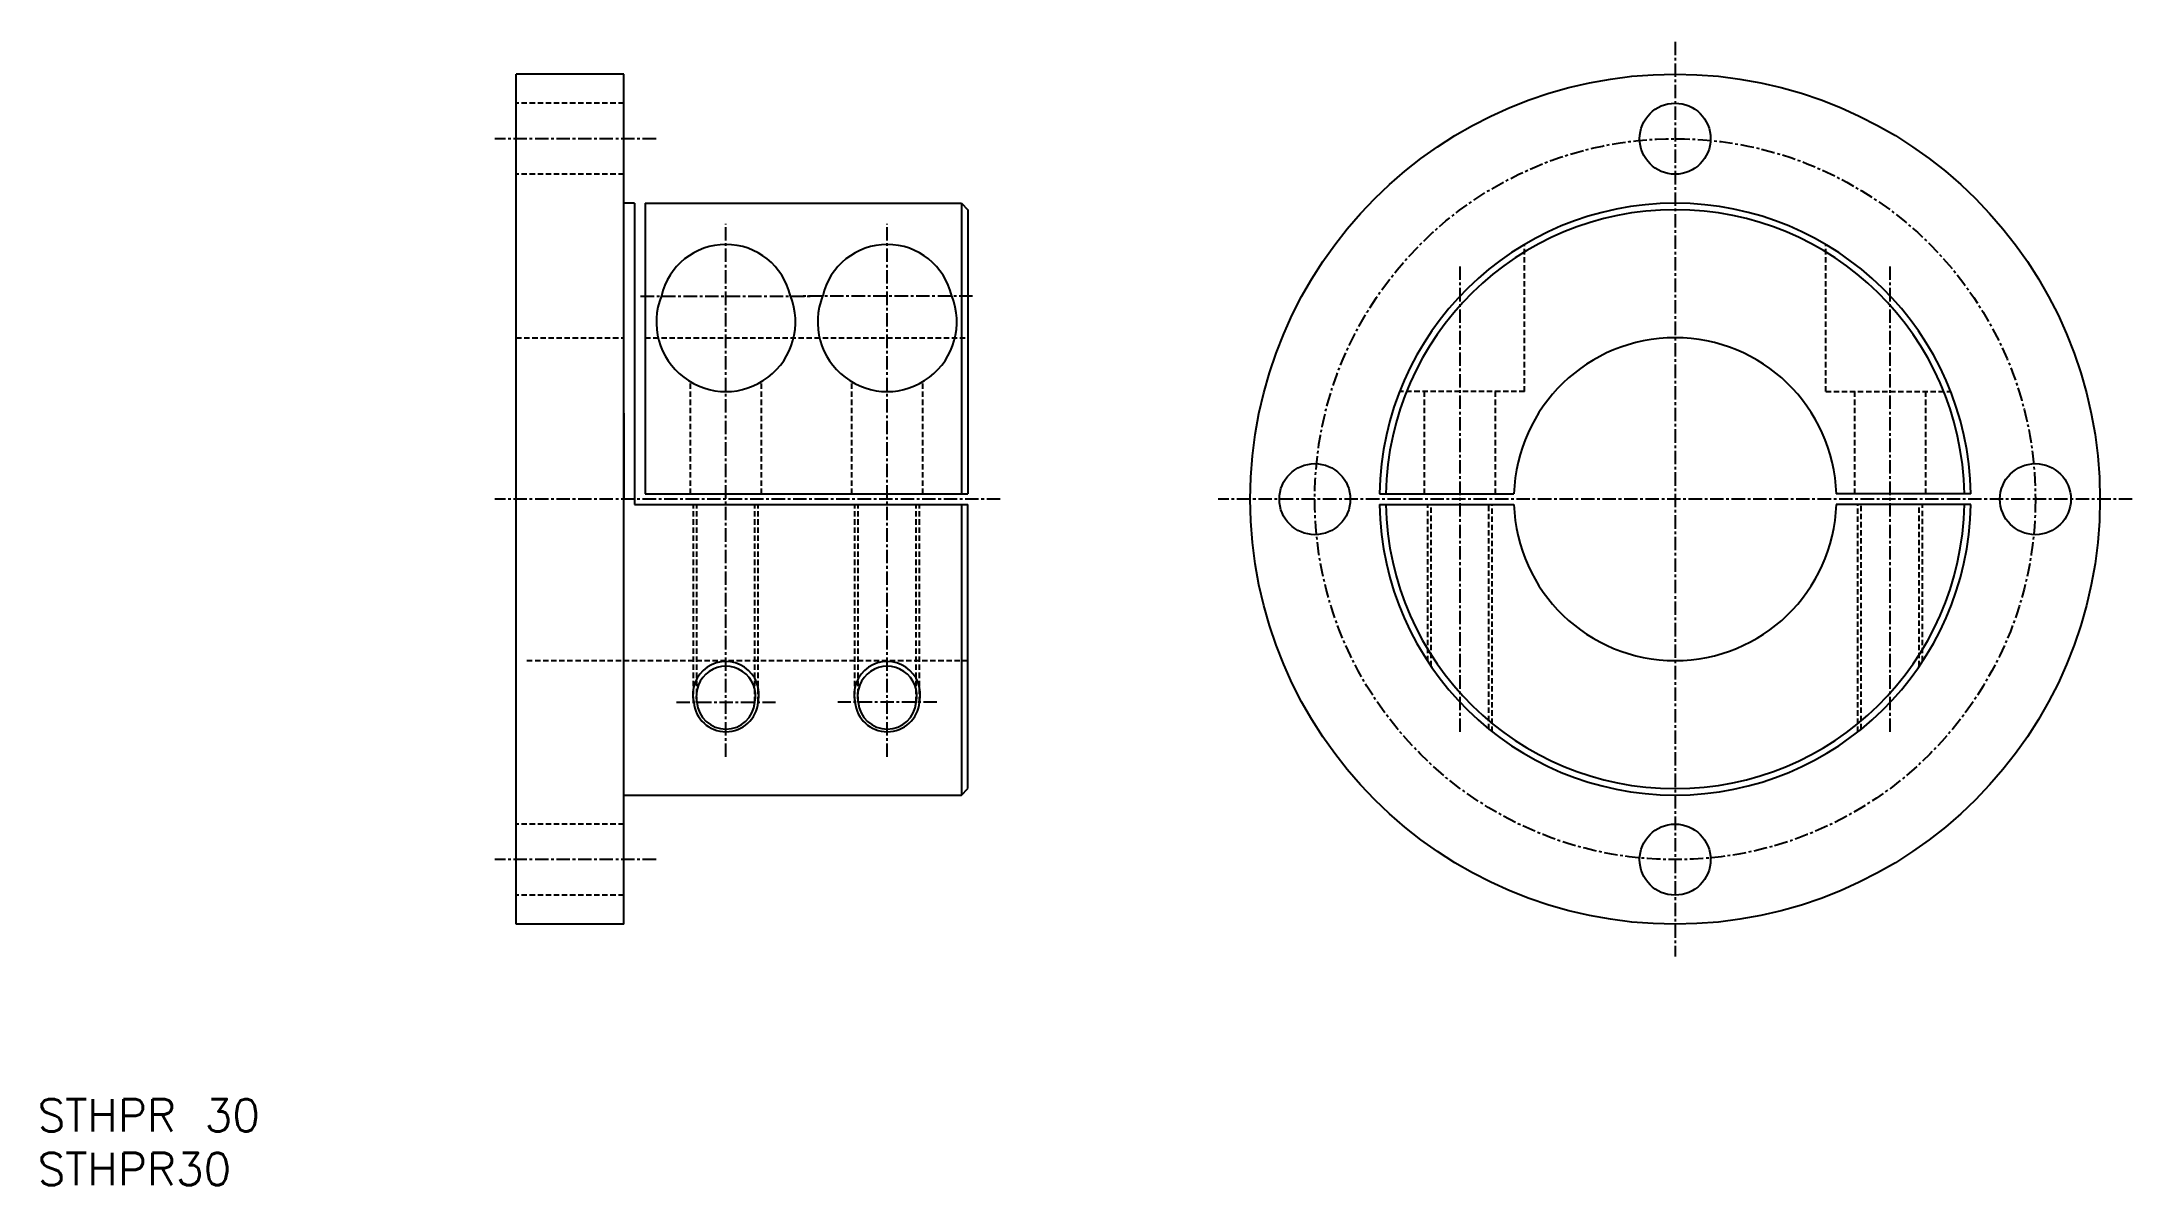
# Model space of a CAD drawing. Extents: x 39 to 234, y 41 to 148.
import ezdxf
from ezdxf.enums import TextEntityAlignment as Align

# ---------------------------------------------------------------- set-up
doc = ezdxf.new("R2010")
doc.units = 0
doc.linetypes.add('CENTER', pattern=[2, 1.25, -0.25, 0.25, -0.25])
doc.linetypes.add('DASHED', pattern=[0.75, 0.5, -0.25])
doc.layers.get('0').update_dxf_attribs({"linetype": 'CONTINUOUS'})
doc.layers.add('CENTER', color=1, linetype='CENTER')
doc.styles.get("Standard").update_dxf_attribs({"font": 'txt.shx', "bigfont": 'bigfont.shx'})

msp = doc.modelspace()

# ---------------------------------------------------------------- linework, layer by layer
at = {"color": 7, "linetype": 'CONTINUOUS'}
for p, q in [((83.24, 65.5), (83.24, 144.5)), ((93.24, 144.5), (83.24, 144.5)), ((93.24, 65.5), (93.24, 144.5)), ((94.24, 132.5), (93.24, 132.5)), ((94.24, 132.5), (94.24, 104.5)), ((95.24, 132.5), (95.24, 105.5)), ((95.24, 132.5), (124.64, 132.5)), ((124.64, 132.5), (124.64, 105.5)), ((124.64, 132.5), (125.24, 131.9)), ((125.24, 131.9), (125.24, 105.5)), ((93.24, 113), (93.24, 105)), ((93.24, 97), (93.24, 105)), ((95.24, 105.5), (125.24, 105.5)), ((163.5, 105.5), (176.01, 105.5)), ((218.5, 105.5), (205.99, 105.5)), ((94.24, 104.5), (125.24, 104.5)), ((124.64, 104.5), (124.64, 77.5)), ((125.24, 78.1), (125.24, 104.5)), ((163.5, 104.5), (176.01, 104.5)), ((218.5, 104.5), (205.99, 104.5)), ((124.64, 77.5), (125.24, 78.1)), ((93.24, 77.5), (124.64, 77.5)), ((93.24, 65.5), (83.24, 65.5))]:
    msp.add_line(p, q, dxfattribs=at)
at = {"color": 3, "linetype": 'DASHED'}
for p, q in [((93.24, 141.8), (83.24, 141.8)), ((93.24, 135.2), (83.24, 135.2)), ((177, 115), (177, 128.67)), ((205, 115), (205, 128.67)), ((83.24, 120), (93.24, 120)), ((95.24, 120), (125.24, 120)), ((99.44, 105.5), (99.44, 115.91)), ((106.04, 105.5), (106.04, 115.91)), ((114.44, 105.5), (114.44, 115.91)), ((121.04, 105.5), (121.04, 115.91)), ((177, 115), (165.38, 115)), ((167.7, 105.5), (167.7, 115)), ((174.3, 105.5), (174.3, 115)), ((205, 115), (216.62, 115)), ((207.7, 105.5), (207.7, 115)), ((214.3, 105.5), (214.3, 115)), ((99.74, 86.13), (99.74, 104.5)), ((100.05, 86.13), (100.05, 104.5)), ((105.44, 86.13), (105.44, 104.5)), ((105.74, 86.13), (105.74, 104.5)), ((114.74, 86.13), (114.74, 104.5)), ((115.05, 86.13), (115.05, 104.5)), ((120.44, 86.13), (120.44, 104.5)), ((120.74, 86.13), (120.74, 104.5)), ((168, 89.93), (168, 104.5)), ((168.31, 89.47), (168.31, 104.5)), ((173.69, 83.63), (173.69, 104.5)), ((174, 83.38), (174, 104.5)), ((208, 83.38), (208, 104.5)), ((208.31, 83.63), (208.31, 104.5)), ((213.69, 89.47), (213.69, 104.5)), ((214, 89.93), (214, 104.5)), ((84.24, 90), (125.24, 90)), ((93.24, 74.8), (83.24, 74.8)), ((93.24, 68.2), (83.24, 68.2))]:
    msp.add_line(p, q, dxfattribs=at)
at = {"color": 7, "linetype": 'CONTINUOUS'}
for centre, radius in [((191, 105), 39.5), ((191, 138.5), 3.3), ((157.5, 105), 3.3), ((224.5, 105), 3.3), ((191, 71.5), 3.3)]:
    msp.add_circle(centre, radius, dxfattribs=at)
for centre, radius, start, end in [((191, 105), 27.5, 1.0418, 178.9582), ((191, 105), 26.9, 1.065, 178.935), ((102.74, 122.52), 6.15, 12.7385, 167.2615), ((117.74, 122.52), 6.15, 12.7385, 167.2615), ((102.74, 121.47), 6.47, 158.1243, 21.8757), ((117.74, 121.47), 6.47, 158.1243, 21.8757), ((191, 105), 15, 1.9102, 178.0898), ((191, 105), 27.5, 181.0418, 358.9582), ((191, 105), 26.9, 181.065, 358.935), ((191, 105), 15, 181.9102, 358.0898), ((102.74, 86.71), 2.76, 347.7311, 192.2689), ((117.74, 86.71), 2.76, 347.7311, 192.2689), ((102.74, 86.33), 2.7, 184.3413, 355.6587), ((117.74, 86.33), 2.7, 184.3413, 355.6587)]:
    msp.add_arc(centre, radius, start, end, dxfattribs=at)
at = {"color": 3, "linetype": 'CONTINUOUS'}
for centre, radius, start, end in [((102.74, 86.84), 3.08, 346.5837, 193.4163), ((117.74, 86.84), 3.08, 346.5837, 193.4163), ((102.74, 86.4), 3.01, 185.1583, 354.8417), ((117.74, 86.4), 3.01, 185.1583, 354.8417)]:
    msp.add_arc(centre, radius, start, end, dxfattribs=at)
at = {"layer": 'CENTER', "color": 1, "linetype": 'CENTER'}
for p, q in [((191, 147.5), (191, 62.5)), ((96.24, 138.5), (81.24, 138.5)), ((102.74, 81.04), (102.74, 130.6)), ((117.74, 81.04), (117.74, 130.6)), ((171, 83.38), (171, 126.62)), ((211, 83.38), (211, 126.62)), ((94.81, 123.87), (110.68, 123.87)), ((125.68, 123.87), (109.81, 123.87)), ((128.24, 105), (81.24, 105)), ((233.5, 105), (148.5, 105)), ((98.14, 86.13), (107.35, 86.13)), ((122.35, 86.13), (113.14, 86.13)), ((96.24, 71.5), (81.24, 71.5))]:
    msp.add_line(p, q, dxfattribs=at)
msp.add_circle((191, 105), 33.5, dxfattribs=at)

# ---------------------------------------------------------------- texts
at = {"color": 7, "linetype": 'CONTINUOUS'}
for s, p in [('STHPR 30', (38.74, 47.75)), ('STHPR30', (38.74, 42.75))]:
    msp.add_text(s, height=3, dxfattribs=at).set_placement(p, align=Align.MIDDLE_LEFT)

doc.saveas('drawing.dxf')
